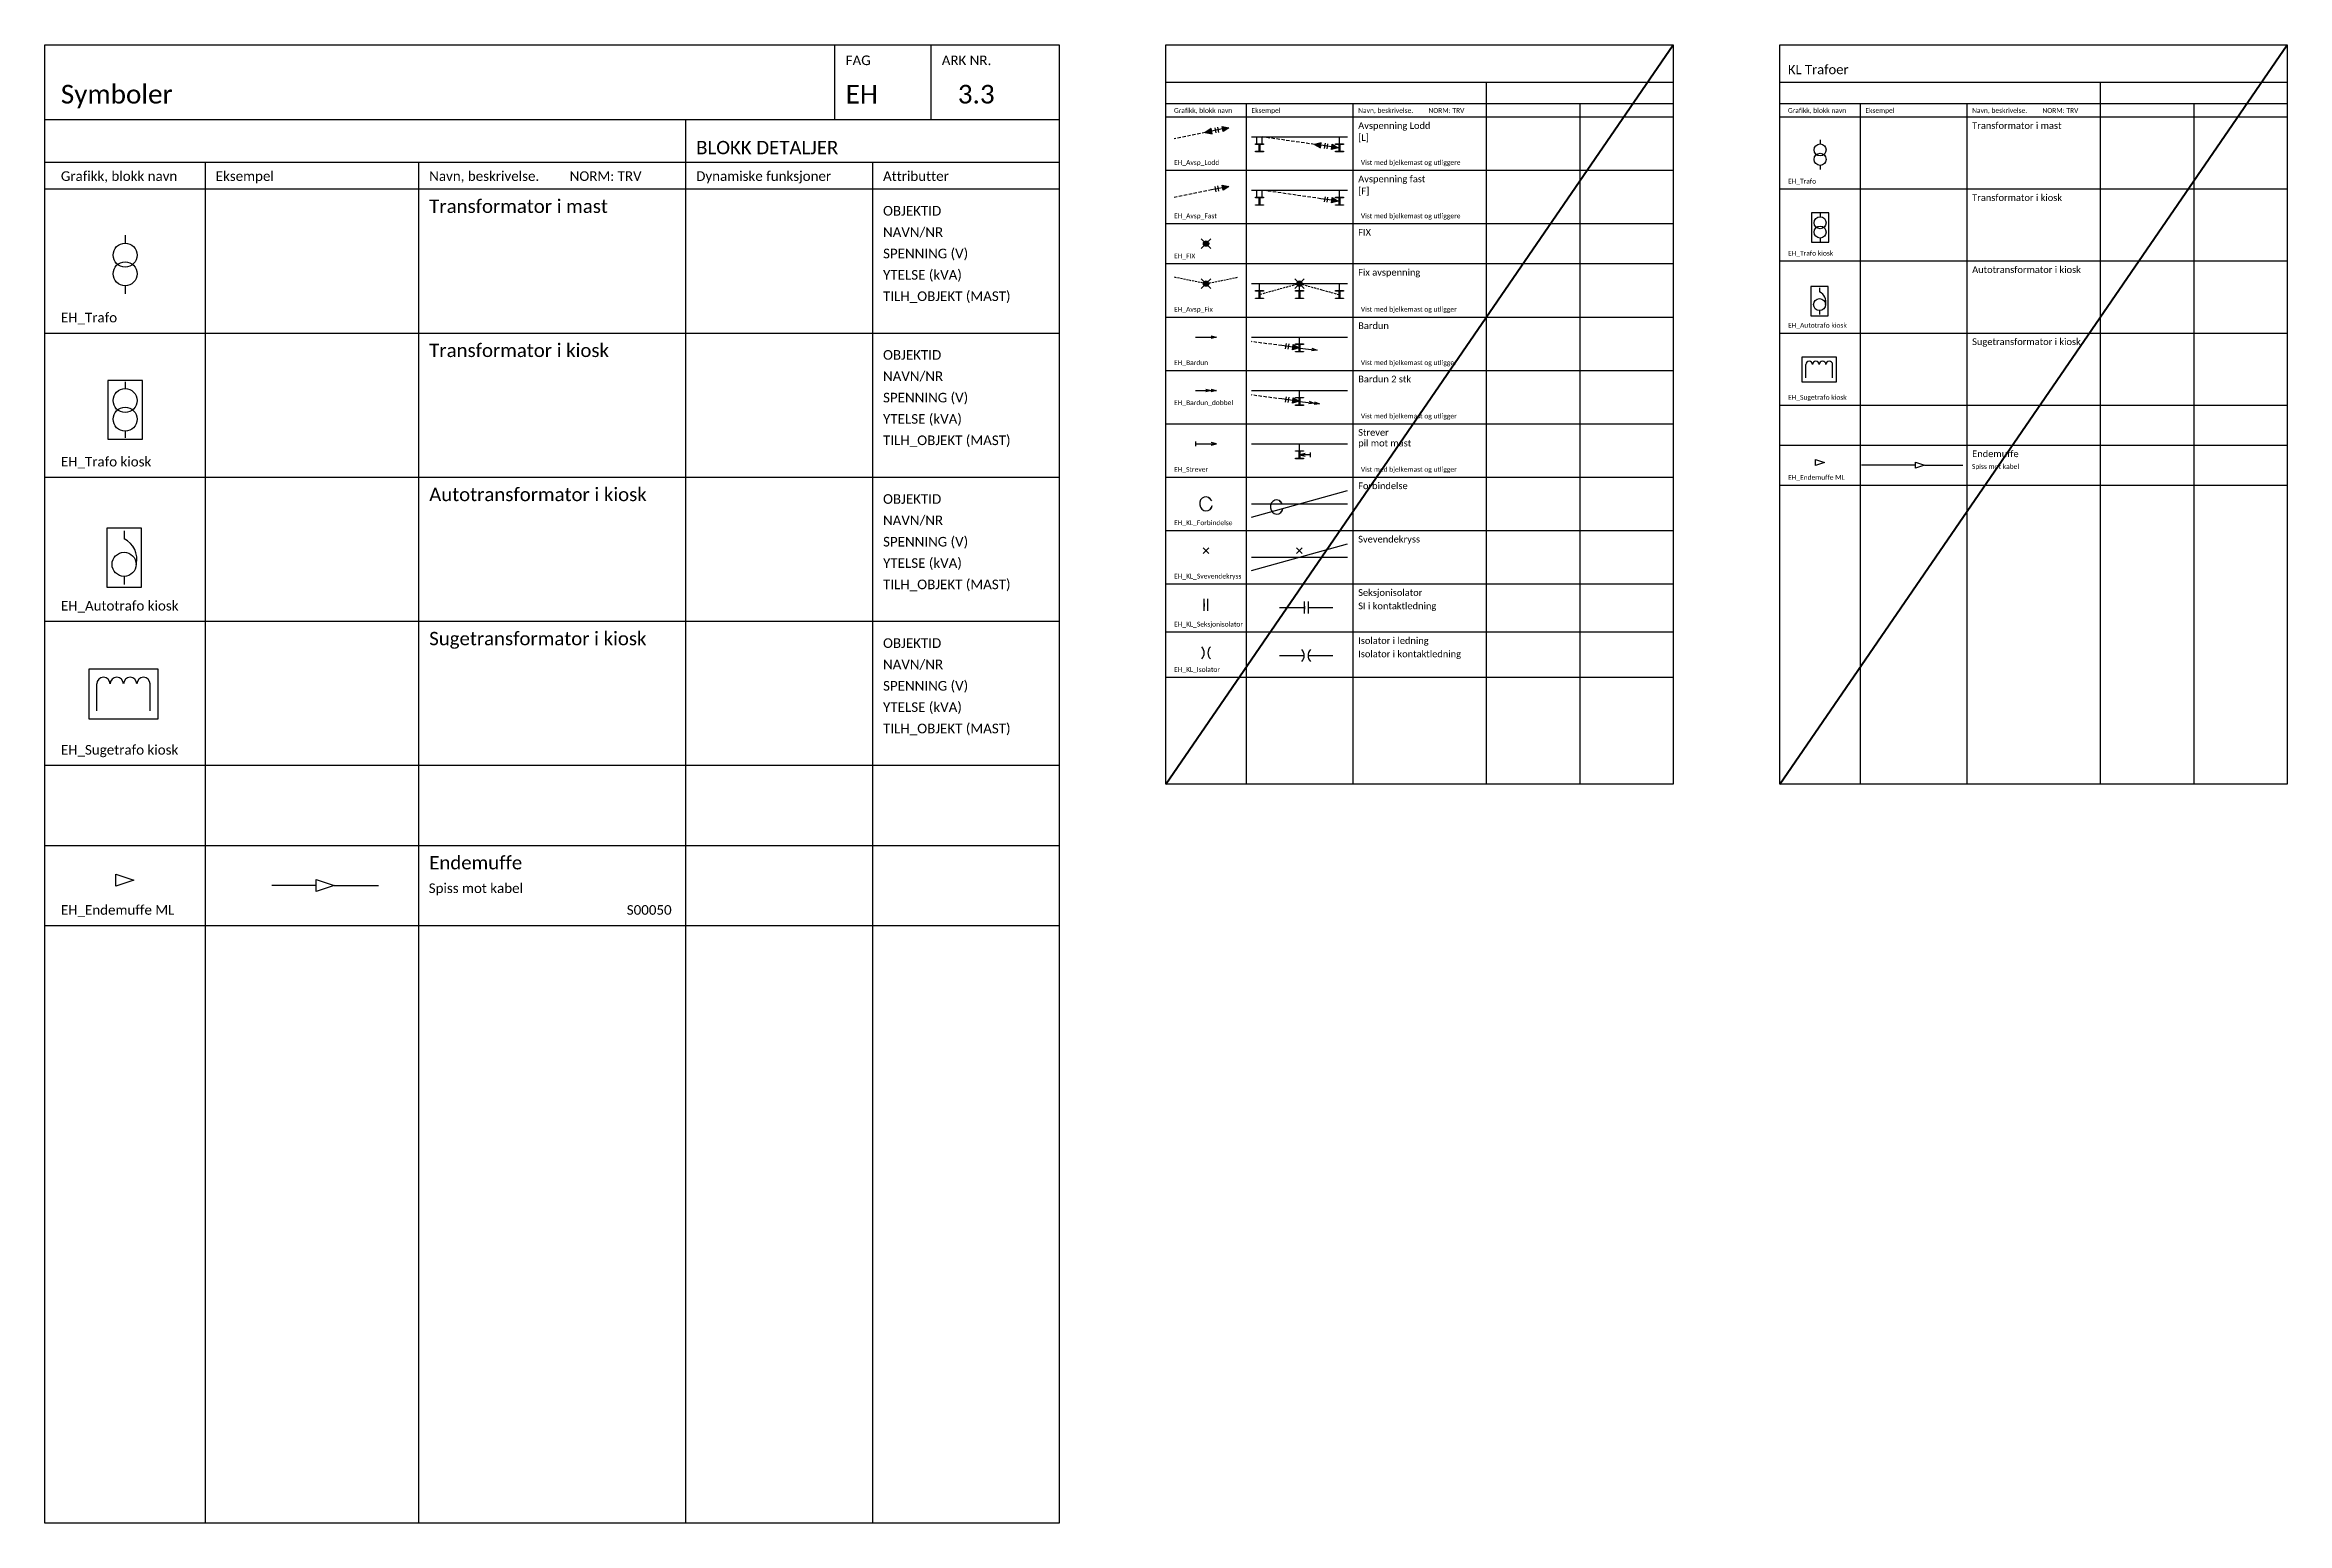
# Model space of a CAD drawing. Header units: metres. Extents: x -220 to 846, y -1228 to 277.
# Drawn here: x 420 to 840, y -614 to -337 of the extents above; entities that cross this region are included whole.
import ezdxf
from ezdxf.enums import TextEntityAlignment as Align

# ---------------------------------------------------------------- set-up
doc = ezdxf.new("R2010")
doc.units = ezdxf.units.M
doc.set_wipeout_variables(frame=1)
doc.linetypes.add('HIDDEN', pattern=[0.375, 0.25, -0.125])
doc.layers.add('-Wipeoutframe', color=7, linetype='Continuous', true_color=0xfefefe)
doc.layers.add('JBTEH_ATT_OBJEKTID', color=2, linetype='Continuous', lineweight=25)
for name, color, linetype in [('JBTEH_ATT_Tekst', 2, 'Continuous'), ('JBTEH_KL_Mast_staal', 2, 'Continuous'), ('JBTEH_KL_Utligger', 4, 'Continuous'), ('JBTEH_Komponenter', 4, 'Continuous'), ('JBTEH_KTL_Sort', 7, 'Continuous'), ('JBTEH_LED_Hoeyspenning_kabel', 4, 'KABEL2'), ('JBTEH_LED_Hoeyspenning_linje', 4, 'KABEL'), ('RAMME', 5, 'Continuous'), ('RAMME SYMBOLER', 4, 'Continuous'), ('RAMME TEKST', 7, 'Continuous')]:
    doc.layers.add(name, color=color, linetype=linetype)
doc.layers.add('JBTEH_KTL_Roed', color=7, linetype='Continuous', lineweight=40, true_color=0xfc0a1c)
doc.styles.add('Calibri', font='calibri.ttf')
doc.styles.add('ISO25', font='isocp.shx', dxfattribs={"width": 0.9, "height": 2.5})
doc.styles.get("Standard").update_dxf_attribs({"font": 'txt.shx'})
doc.linetypes.add('KABEL', pattern='A,0.3,-0.001,0.3,-0.001,0.3,-0.001,["x",Standard,S=0.25,R=0,X=0,Y=-0.08],-0.001', length=0.904)
doc.linetypes.add('KABEL2', pattern='A,0.3,-0.1,0.3,-0.1,0.3,-0.1,["x",Standard,S=0.25,R=0,X=0,Y=-0.08],-0.1', length=1.3)

# ---------------------------------------------------------------- blocks, each defined once
blk = doc.blocks.new('EH_Endemuffe ML')
for p, q in [((0, 1.125), (3.375, 0)), ((0, -1.125), (0, 1.125)), ((3.375, 0), (0, -1.125))]:
    blk.add_line(p, q)
blk = doc.blocks.new('EH_Trafo kiosk')
for p, q in [((0, 10.5), (0, 9.25)), ((0, 1.25), (0, 0))]:
    blk.add_line(p, q)
blk.add_lwpolyline([(-3.25, -0.25), (3.25, -0.25), (3.25, 10.75), (-3.25, 10.75)], close=True)
for centre in [(0, 7), (0, 3.5)]:
    blk.add_circle(centre, 2.25)
at = {"layer": 'JBTEH_ATT_OBJEKTID', "style": 'ISO25'}
blk.add_attdef('OBJEKTID', text='', height=2.5, dxfattribs=at).set_placement((0, 29.55), align=Align.MIDDLE)
at = {"layer": 'JBTEH_ATT_Tekst', "style": 'ISO25'}
for tag, p in [('NAVN/NR', (0, 25.55)), ('SPENNING', (0, 21.55)), ('YTELSE', (0, 17.55)), ('TILH_OBJEKT', (0, 13.55))]:
    blk.add_attdef(tag, text='', height=2.5, dxfattribs=at).set_placement(p, align=Align.MIDDLE)
blk = doc.blocks.new('EH_Trafo')
for p, q in [((0, 11), (0, 9.5)), ((0, 1.5), (0, 0))]:
    blk.add_line(p, q)
for centre in [(0, 7.25), (0, 3.75)]:
    blk.add_circle(centre, 2.25)
at = {"layer": 'JBTEH_ATT_OBJEKTID', "style": 'ISO25'}
blk.add_attdef('OBJEKTID', text='', height=2.5, dxfattribs=at).set_placement((0, 29.55), align=Align.MIDDLE)
at = {"layer": 'JBTEH_ATT_Tekst', "style": 'ISO25'}
for tag, p in [('NAVN/NR', (0, 25.55)), ('SPENNING', (0, 21.55)), ('YTELSE', (0, 17.55)), ('TILH_OBJEKT', (0, 13.55))]:
    blk.add_attdef(tag, text='', height=2.5, dxfattribs=at).set_placement(p, align=Align.MIDDLE)
blk = doc.blocks.new('EH_Autotrafo kiosk')
for p, q in [((0, 10), (0, 8.5)), ((0, 1.5), (0, 0))]:
    blk.add_line(p, q)
blk.add_lwpolyline([(-3.25, -0.5), (3.25, -0.5), (3.25, 10.5), (-3.25, 10.5)], close=True)
blk.add_circle((0, 3.75), 2.25)
blk.add_arc((-1.73, 4.77), 4.11, 345.6061, 65.0862)
at = {"layer": 'JBTEH_ATT_OBJEKTID', "style": 'ISO25'}
blk.add_attdef('OBJEKTID', text='', height=2.5, dxfattribs=at).set_placement((0, 29.55), align=Align.MIDDLE)
at = {"layer": 'JBTEH_ATT_Tekst', "style": 'ISO25'}
for tag, p in [('NAVN/NR', (0, 25.55)), ('SPENNING', (0, 21.55)), ('YTELSE', (0, 17.55)), ('TILH_OBJEKT', (0, 13.55))]:
    blk.add_attdef(tag, text='', height=2.5, dxfattribs=at).set_placement(p, align=Align.MIDDLE)
blk = doc.blocks.new('EH_Sugetrafo kiosk')
for p, q in [((-5, 1.5), (-5, 6.5)), ((5, 1.5), (5, 6.5))]:
    blk.add_line(p, q)
blk.add_lwpolyline([(-6.5, 0), (6.5, 0), (6.5, 9.25), (-6.5, 9.25)], close=True)
for centre in [(-3.75, 6.5), (-1.25, 6.5), (1.25, 6.5), (3.75, 6.5)]:
    blk.add_arc(centre, 1.25, 360, 180)
at = {"layer": 'JBTEH_ATT_OBJEKTID', "style": 'ISO25'}
blk.add_attdef('OBJEKTID', text='', height=2.5, dxfattribs=at).set_placement((0, 27.8), align=Align.MIDDLE)
at = {"layer": 'JBTEH_ATT_Tekst', "style": 'ISO25'}
for tag, p in [('SPENNING', (0, 19.8)), ('NAVN/NR', (0, 23.8)), ('YTELSE', (0, 15.8)), ('TILH_OBJEKT', (0, 11.8))]:
    blk.add_attdef(tag, text='', height=2.5, dxfattribs=at).set_placement(p, align=Align.MIDDLE)
blk = doc.blocks.new('*U100')
blk.add_line((0, 0), (7.875, 0))
blk.add_lwpolyline([(5.875, 0.5), (7.875, 0), (5.875, -0.5)])
blk = doc.blocks.new('*U95')
h = blk.add_hatch(color=4)
h.dxf.hatch_style = 1
h.paths.add_polyline_path([(14.29, 1.89), (13.89, 3.85), (11.73, 2.39)])
h = blk.add_hatch(color=4)
h.dxf.hatch_style = 1
h.paths.add_polyline_path([(18.38, 2.72), (17.98, 4.68), (20.55, 4.19)])
at = {"linetype": 'HIDDEN', "ltscale": 5}
blk.add_line((11.73, 2.39), (0, 0), dxfattribs=at)
at = {"color": 4}
for p, q in [((18.18, 3.7), (14.09, 2.87)), ((15.85, 2.21), (15.45, 4.17)), ((16.83, 2.41), (16.43, 4.37))]:
    blk.add_line(p, q, dxfattribs=at)
for points in [[(14.29, 1.89), (13.89, 3.85), (11.73, 2.39)], [(18.38, 2.72), (17.98, 4.68), (20.55, 4.19)]]:
    blk.add_lwpolyline(points, close=True, dxfattribs=at)
blk = doc.blocks.new('*U91')
h = blk.add_hatch(color=4)
h.dxf.hatch_style = 1
h.paths.add_polyline_path([(18.38, 2.72), (17.98, 4.68), (20.55, 4.19)])
at = {"linetype": 'HIDDEN', "ltscale": 5}
blk.add_line((14.09, 2.87), (0, 0), dxfattribs=at)
at = {"color": 4}
for p, q in [((18.18, 3.7), (14.09, 2.87)), ((15.85, 2.21), (15.45, 4.17)), ((16.83, 2.41), (16.43, 4.37))]:
    blk.add_line(p, q, dxfattribs=at)
blk.add_lwpolyline([(18.38, 2.72), (17.98, 4.68), (20.55, 4.19)], close=True, dxfattribs=at)
blk = doc.blocks.new('EH_KL_Forbinelse')
for points in [[(-0.24, 1.76, 0, 0.75, 0), (-1.25, 2.87, 0, 0, 0)], [(0, 0, 0, 0.75, 0), (-0.67, -1.34, 0, 0, 0)]]:
    blk.add_lwpolyline(points, format="xyseb")
blk.add_ellipse((-2.34, 0.57), major_axis=(-0.34, 2.63), ratio=0.899396, start_param=5.060386, end_param=10.660651)
blk = doc.blocks.new('*U104')
for p, q in [((0, 0.875), (0, -0.875)), ((0, 0), (7.875, 0)), ((7.875, 0), (5.875, 0.5)), ((5.875, -0.5), (7.875, 0))]:
    blk.add_line(p, q)
blk = doc.blocks.new('EH_FIX')
h = blk.add_hatch(color=256)
h.dxf.hatch_style = 1
edge = h.paths.add_edge_path()
edge.add_arc((0, 0), 1, 0, 360)
for p, q in [((1.77, 1.77), (-1.77, -1.77)), ((-1.77, 1.77), (1.77, -1.77))]:
    blk.add_line(p, q)
blk.add_circle((0, 0), 1)
blk = doc.blocks.new('EH_KL_Svevendekryss')
for p, q in [((-1.06, -1.06), (1.06, 1.06)), ((-1.06, 1.06), (1.06, -1.06))]:
    blk.add_line(p, q)
blk = doc.blocks.new('*U97')
h = blk.add_hatch(color=256)
h.dxf.hatch_style = 1
edge = h.paths.add_edge_path()
edge.add_arc((0, 0), 1, 0, 360)
at = {"linetype": 'HIDDEN', "ltscale": 3}
for q in [(-12, 2.44), (12, 2.44)]:
    blk.add_line((0, 0), q, dxfattribs=at)
for p, q in [((1.77, 1.77), (-1.77, -1.77)), ((-1.77, 1.77), (1.77, -1.77))]:
    blk.add_line(p, q)
blk.add_circle((0, 0), 1)
blk = doc.blocks.new('*U102')
blk.add_line((0, 0), (7.875, 0))
for points in [[(3.875, 0.5), (5.875, 0), (3.875, -0.5)], [(5.875, 0.5), (7.875, 0), (5.875, -0.5)]]:
    blk.add_lwpolyline(points)
blk = doc.blocks.new('*U96')
h = blk.add_hatch(color=4)
h.dxf.hatch_style = 1
h.paths.add_polyline_path([(21.84, -4.15), (22.12, -2.17), (19.59, -2.82)])
h = blk.add_hatch(color=4)
h.dxf.hatch_style = 1
h.paths.add_polyline_path([(25.97, -4.75), (26.25, -2.77), (28.5, -4.1)])
at = {"linetype": 'HIDDEN', "ltscale": 5}
blk.add_line((19.59, -2.82), (0, 0), dxfattribs=at)
at = {"color": 4}
for p, q in [((26.11, -3.76), (21.98, -3.16)), ((23.41, -4.38), (23.69, -2.4)), ((24.4, -4.52), (24.68, -2.54))]:
    blk.add_line(p, q, dxfattribs=at)
for points in [[(21.84, -4.15), (22.12, -2.17), (19.59, -2.82)], [(25.97, -4.75), (26.25, -2.77), (28.5, -4.1)]]:
    blk.add_lwpolyline(points, close=True, dxfattribs=at)
blk = doc.blocks.new('*U92')
h = blk.add_hatch(color=4)
h.dxf.hatch_style = 1
h.paths.add_polyline_path([(25.97, -4.75), (26.25, -2.77), (28.5, -4.1)])
at = {"linetype": 'HIDDEN', "ltscale": 5}
blk.add_line((21.98, -3.16), (0, 0), dxfattribs=at)
at = {"color": 4}
for p, q in [((26.11, -3.76), (21.98, -3.16)), ((23.41, -4.38), (23.69, -2.4)), ((24.4, -4.52), (24.68, -2.54))]:
    blk.add_line(p, q, dxfattribs=at)
blk.add_lwpolyline([(25.97, -4.75), (26.25, -2.77), (28.5, -4.1)], close=True, dxfattribs=at)
blk = doc.blocks.new('*U98')
h = blk.add_hatch(color=256)
h.dxf.hatch_style = 1
edge = h.paths.add_edge_path()
edge.add_arc((0, 0), 1, 0, 360)
at = {"linetype": 'HIDDEN', "ltscale": 3}
for q in [(-14.91, -4.1), (14.91, -4.1)]:
    blk.add_line((0, 0), q, dxfattribs=at)
for p, q in [((1.77, 1.77), (-1.77, -1.77)), ((-1.77, 1.77), (1.77, -1.77))]:
    blk.add_line(p, q)
blk.add_circle((0, 0), 1)
blk = doc.blocks.new('*U99')
blk.add_line((0, 0), (6.5, -0.86))
blk.add_lwpolyline([(4.58, -0.1), (6.5, -0.86), (4.45, -1.09)])
blk = doc.blocks.new('*U93')
h = blk.add_hatch(color=4)
h.dxf.hatch_style = 1
h.paths.add_polyline_path([(15.39, -3.05), (15.65, -1.07), (17.91, -2.37)])
at = {"linetype": 'HIDDEN', "ltscale": 5}
blk.add_line((11.38, -1.51), (0, 0), dxfattribs=at)
at = {"color": 4}
for p, q in [((15.52, -2.06), (11.38, -1.51)), ((12.82, -2.71), (13.08, -0.73)), ((13.81, -2.84), (14.08, -0.86))]:
    blk.add_line(p, q, dxfattribs=at)
blk.add_lwpolyline([(15.39, -3.05), (15.65, -1.07), (17.91, -2.37)], close=True, dxfattribs=at)
blk = doc.blocks.new('*U94')
h = blk.add_hatch(color=4)
h.dxf.hatch_style = 1
h.paths.add_polyline_path([(15.39, -3.04), (15.65, -1.05), (17.91, -2.36)])
at = {"linetype": 'HIDDEN', "ltscale": 5}
blk.add_line((11.38, -1.5), (0, 0), dxfattribs=at)
at = {"color": 4}
for p, q in [((15.52, -2.05), (11.38, -1.5)), ((12.82, -2.7), (13.08, -0.72)), ((13.81, -2.83), (14.08, -0.85))]:
    blk.add_line(p, q, dxfattribs=at)
blk.add_lwpolyline([(15.39, -3.04), (15.65, -1.05), (17.91, -2.36)], close=True, dxfattribs=at)
blk = doc.blocks.new('*U101')
blk.add_line((0, 0), (7.46, -0.97))
for points in [[(3.56, 0.04), (5.48, -0.71), (3.43, -0.95)], [(5.54, -0.22), (7.46, -0.97), (5.41, -1.21)]]:
    blk.add_lwpolyline(points)
blk = doc.blocks.new('*U103')
for p, q in [((0, 0.875), (0, -0.875)), ((0, 0), (4, 0)), ((4, 0), (2, 0.5)), ((2, -0.5), (4, 0))]:
    blk.add_line(p, q)
blk = doc.blocks.new('*U131')
blk.add_wipeout([(0.302, -0.6), (0.302, 0.6), (1.098, 0.6), (1.098, -0.6)]).dxf.layer = '-Wipeoutframe'
at = {"color": 7}
for p, q in [((0, 2.25), (0, -2.25)), ((1.4, 2.25), (1.4, -2.25))]:
    blk.add_line(p, q, dxfattribs=at)
at = {"layer": 'JBTEH_ATT_OBJEKTID', "style": 'ISO25'}
blk.add_attdef('OBJEKTID', text='', height=2.5, dxfattribs=at).set_placement((1.4, -6.25), align=Align.CENTER)
blk = doc.blocks.new('*U128')
blk.add_wipeout([(0.3, 0), (0.25, 0.6), (1.15, 0.6), (1.1, 0), (1.15, -0.6), (0.25, -0.6)]).dxf.layer = '-Wipeoutframe'
at = {"color": 7}
for centre, start, end in [((-3.2, 0), 315.32174, 44.67826), ((4.6, 0), 135.32174, 224.67826)]:
    blk.add_arc(centre, 3.2, start, end, dxfattribs=at)

msp = doc.modelspace()

# ---------------------------------------------------------------- hatches: boundary and pattern name
at = {"layer": 'JBTEH_KL_Mast_staal'}
h = msp.add_hatch(color=256, dxfattribs=at)
h.dxf.hatch_style = 1
edge = h.paths.add_edge_path()
edge.add_line((646.75, -356.95), (647.38, -356.95))
edge.add_arc((647.38, -356.87), 0.075, 270, 360)
edge.add_line((647.46, -356.88), (647.46, -355.72))
edge.add_arc((647.38, -355.73), 0.075, 0, 90)
edge.add_line((647.38, -355.65), (646.75, -355.65))
edge.add_line((646.75, -355.65), (646.75, -355.55))
edge.add_line((646.75, -355.55), (648.25, -355.55))
edge.add_line((648.25, -355.55), (648.25, -355.65))
edge.add_line((648.25, -355.65), (647.62, -355.65))
edge.add_arc((647.62, -355.73), 0.075, 90, 180)
edge.add_line((647.55, -355.72), (647.55, -356.88))
edge.add_arc((647.62, -356.87), 0.075, 180, 270)
edge.add_line((647.62, -356.95), (648.25, -356.95))
edge.add_line((648.25, -356.95), (648.25, -357.05))
edge.add_line((648.25, -357.05), (646.75, -357.05))
edge.add_line((646.75, -357.05), (646.75, -356.95))
h = msp.add_hatch(color=256, dxfattribs=at)
h.dxf.hatch_style = 1
edge = h.paths.add_edge_path()
edge.add_line((661.75, -356.95), (662.38, -356.95))
edge.add_arc((662.38, -356.87), 0.075, 270, 360)
edge.add_line((662.46, -356.88), (662.46, -355.72))
edge.add_arc((662.38, -355.73), 0.075, 0, 90)
edge.add_line((662.38, -355.65), (661.75, -355.65))
edge.add_line((661.75, -355.65), (661.75, -355.55))
edge.add_line((661.75, -355.55), (663.25, -355.55))
edge.add_line((663.25, -355.55), (663.25, -355.65))
edge.add_line((663.25, -355.65), (662.62, -355.65))
edge.add_arc((662.62, -355.72), 0.075, 90, 180)
edge.add_line((662.55, -355.72), (662.55, -356.88))
edge.add_arc((662.62, -356.88), 0.075, 180, 270)
edge.add_line((662.62, -356.95), (663.25, -356.95))
edge.add_line((663.25, -356.95), (663.25, -357.05))
edge.add_line((663.25, -357.05), (661.75, -357.05))
edge.add_line((661.75, -357.05), (661.75, -356.95))
h = msp.add_hatch(color=256, dxfattribs=at)
h.dxf.hatch_style = 1
edge = h.paths.add_edge_path()
edge.add_line((646.75, -366.95), (647.38, -366.95))
edge.add_arc((647.38, -366.87), 0.075, 270, 360)
edge.add_line((647.46, -366.88), (647.46, -365.72))
edge.add_arc((647.38, -365.73), 0.075, 0, 90)
edge.add_line((647.38, -365.65), (646.75, -365.65))
edge.add_line((646.75, -365.65), (646.75, -365.55))
edge.add_line((646.75, -365.55), (648.25, -365.55))
edge.add_line((648.25, -365.55), (648.25, -365.65))
edge.add_line((648.25, -365.65), (647.62, -365.65))
edge.add_arc((647.62, -365.73), 0.075, 90, 180)
edge.add_line((647.55, -365.72), (647.55, -366.88))
edge.add_arc((647.62, -366.87), 0.075, 180, 270)
edge.add_line((647.62, -366.95), (648.25, -366.95))
edge.add_line((648.25, -366.95), (648.25, -367.05))
edge.add_line((648.25, -367.05), (646.75, -367.05))
edge.add_line((646.75, -367.05), (646.75, -366.95))
h = msp.add_hatch(color=256, dxfattribs=at)
h.dxf.hatch_style = 1
edge = h.paths.add_edge_path()
edge.add_line((661.75, -366.95), (662.38, -366.95))
edge.add_arc((662.38, -366.87), 0.075, 270, 360)
edge.add_line((662.46, -366.88), (662.46, -365.72))
edge.add_arc((662.38, -365.73), 0.075, 0, 90)
edge.add_line((662.38, -365.65), (661.75, -365.65))
edge.add_line((661.75, -365.65), (661.75, -365.55))
edge.add_line((661.75, -365.55), (663.25, -365.55))
edge.add_line((663.25, -365.55), (663.25, -365.65))
edge.add_line((663.25, -365.65), (662.62, -365.65))
edge.add_arc((662.62, -365.72), 0.075, 90, 180)
edge.add_line((662.55, -365.72), (662.55, -366.88))
edge.add_arc((662.62, -366.88), 0.075, 180, 270)
edge.add_line((662.62, -366.95), (663.25, -366.95))
edge.add_line((663.25, -366.95), (663.25, -367.05))
edge.add_line((663.25, -367.05), (661.75, -367.05))
edge.add_line((661.75, -367.05), (661.75, -366.95))
h = msp.add_hatch(color=256, dxfattribs=at)
h.dxf.hatch_style = 1
edge = h.paths.add_edge_path()
edge.add_line((646.75, -384.45), (647.38, -384.45))
edge.add_arc((647.38, -384.38), 0.075, 270, 360)
edge.add_line((647.46, -384.38), (647.46, -383.22))
edge.add_arc((647.38, -383.22), 0.075, 360, 450)
edge.add_line((647.38, -383.15), (646.75, -383.15))
edge.add_line((646.75, -383.15), (646.75, -383.05))
edge.add_line((646.75, -383.05), (648.25, -383.05))
edge.add_line((648.25, -383.05), (648.25, -383.15))
edge.add_line((648.25, -383.15), (647.62, -383.15))
edge.add_arc((647.62, -383.22), 0.075, 90, 180)
edge.add_line((647.55, -383.22), (647.55, -384.38))
edge.add_arc((647.62, -384.38), 0.075, 180, 270)
edge.add_line((647.62, -384.45), (648.25, -384.45))
edge.add_line((648.25, -384.45), (648.25, -384.55))
edge.add_line((648.25, -384.55), (646.75, -384.55))
edge.add_line((646.75, -384.55), (646.75, -384.45))
h = msp.add_hatch(color=256, dxfattribs=at)
h.dxf.hatch_style = 1
edge = h.paths.add_edge_path()
edge.add_line((654.25, -384.45), (654.88, -384.45))
edge.add_arc((654.88, -384.37), 0.075, 270, 360)
edge.add_line((654.96, -384.38), (654.96, -383.22))
edge.add_arc((654.88, -383.23), 0.075, 0, 90)
edge.add_line((654.88, -383.15), (654.25, -383.15))
edge.add_line((654.25, -383.15), (654.25, -383.05))
edge.add_line((654.25, -383.05), (655.75, -383.05))
edge.add_line((655.75, -383.05), (655.75, -383.15))
edge.add_line((655.75, -383.15), (655.12, -383.15))
edge.add_arc((655.12, -383.22), 0.075, 90, 180)
edge.add_line((655.04, -383.22), (655.04, -384.38))
edge.add_arc((655.12, -384.38), 0.075, 180, 270)
edge.add_line((655.12, -384.45), (655.75, -384.45))
edge.add_line((655.75, -384.45), (655.75, -384.55))
edge.add_line((655.75, -384.55), (654.25, -384.55))
edge.add_line((654.25, -384.55), (654.25, -384.45))
h = msp.add_hatch(color=256, dxfattribs=at)
h.dxf.hatch_style = 1
edge = h.paths.add_edge_path()
edge.add_line((661.75, -384.45), (662.38, -384.45))
edge.add_arc((662.38, -384.38), 0.075, 270, 360)
edge.add_line((662.46, -384.38), (662.46, -383.22))
edge.add_arc((662.38, -383.22), 0.075, 360, 450)
edge.add_line((662.38, -383.15), (661.75, -383.15))
edge.add_line((661.75, -383.15), (661.75, -383.05))
edge.add_line((661.75, -383.05), (663.25, -383.05))
edge.add_line((663.25, -383.05), (663.25, -383.15))
edge.add_line((663.25, -383.15), (662.62, -383.15))
edge.add_arc((662.62, -383.22), 0.075, 90, 180)
edge.add_line((662.55, -383.22), (662.55, -384.38))
edge.add_arc((662.62, -384.38), 0.075, 180, 270)
edge.add_line((662.62, -384.45), (663.25, -384.45))
edge.add_line((663.25, -384.45), (663.25, -384.55))
edge.add_line((663.25, -384.55), (661.75, -384.55))
edge.add_line((661.75, -384.55), (661.75, -384.45))
h = msp.add_hatch(color=256, dxfattribs=at)
h.dxf.hatch_style = 1
edge = h.paths.add_edge_path()
edge.add_line((654.25, -394.45), (654.88, -394.45))
edge.add_arc((654.88, -394.37), 0.075, 270, 360)
edge.add_line((654.96, -394.38), (654.96, -393.22))
edge.add_arc((654.88, -393.23), 0.075, 0, 90)
edge.add_line((654.88, -393.15), (654.25, -393.15))
edge.add_line((654.25, -393.15), (654.25, -393.05))
edge.add_line((654.25, -393.05), (655.75, -393.05))
edge.add_line((655.75, -393.05), (655.75, -393.15))
edge.add_line((655.75, -393.15), (655.12, -393.15))
edge.add_arc((655.12, -393.22), 0.075, 90, 180)
edge.add_line((655.04, -393.22), (655.04, -394.38))
edge.add_arc((655.12, -394.38), 0.075, 180, 270)
edge.add_line((655.12, -394.45), (655.75, -394.45))
edge.add_line((655.75, -394.45), (655.75, -394.55))
edge.add_line((655.75, -394.55), (654.25, -394.55))
edge.add_line((654.25, -394.55), (654.25, -394.45))
h = msp.add_hatch(color=256, dxfattribs=at)
h.dxf.hatch_style = 1
edge = h.paths.add_edge_path()
edge.add_line((654.25, -404.45), (654.88, -404.45))
edge.add_arc((654.88, -404.37), 0.075, 270, 360)
edge.add_line((654.96, -404.38), (654.96, -403.22))
edge.add_arc((654.88, -403.23), 0.075, 0, 90)
edge.add_line((654.88, -403.15), (654.25, -403.15))
edge.add_line((654.25, -403.15), (654.25, -403.05))
edge.add_line((654.25, -403.05), (655.75, -403.05))
edge.add_line((655.75, -403.05), (655.75, -403.15))
edge.add_line((655.75, -403.15), (655.12, -403.15))
edge.add_arc((655.12, -403.22), 0.075, 90, 180)
edge.add_line((655.04, -403.22), (655.04, -404.38))
edge.add_arc((655.12, -404.38), 0.075, 180, 270)
edge.add_line((655.12, -404.45), (655.75, -404.45))
edge.add_line((655.75, -404.45), (655.75, -404.55))
edge.add_line((655.75, -404.55), (654.25, -404.55))
edge.add_line((654.25, -404.55), (654.25, -404.45))
h = msp.add_hatch(color=256, dxfattribs=at)
h.dxf.hatch_style = 1
edge = h.paths.add_edge_path()
edge.add_line((654.25, -414.45), (654.88, -414.45))
edge.add_arc((654.88, -414.38), 0.075, 270, 360)
edge.add_line((654.96, -414.38), (654.96, -413.22))
edge.add_arc((654.88, -413.22), 0.075, 360, 450)
edge.add_line((654.88, -413.15), (654.25, -413.15))
edge.add_line((654.25, -413.15), (654.25, -413.05))
edge.add_line((654.25, -413.05), (655.75, -413.05))
edge.add_line((655.75, -413.05), (655.75, -413.15))
edge.add_line((655.75, -413.15), (655.12, -413.15))
edge.add_arc((655.12, -413.22), 0.075, 90, 180)
edge.add_line((655.04, -413.22), (655.04, -414.38))
edge.add_arc((655.12, -414.38), 0.075, 180, 270)
edge.add_line((655.12, -414.45), (655.75, -414.45))
edge.add_line((655.75, -414.45), (655.75, -414.55))
edge.add_line((655.75, -414.55), (654.25, -414.55))
edge.add_line((654.25, -414.55), (654.25, -414.45))

# ---------------------------------------------------------------- linework, layer by layer
at = {"color": 8}
for p, q in [((690, -344.5), (690, -434.5)), ((805, -344.5), (805, -434.5)), ((540, -352), (540, -532))]:
    msp.add_line(p, q, dxfattribs=at)
for p, q in [((646, -354.25), (664, -354.25)), ((646, -364.25), (664, -364.25)), ((646, -381.75), (664, -381.75)), ((646, -391.75), (664, -391.75)), ((646, -401.75), (664, -401.75)), ((646, -411.75), (664, -411.75)), ((646, -425.5), (664, -420.5)), ((646, -423), (664, -423)), ((646, -435.5), (664, -430.5)), ((646, -433), (664, -433))]:
    msp.add_line(p, q)
at = {"layer": 'JBTEH_KL_Mast_staal'}
for points in [[(646.75, -356.95), (647.38, -356.95, 0.414214), (647.46, -356.88), (647.46, -355.72, 0.414214), (647.38, -355.65), (646.75, -355.65), (646.75, -355.55), (648.25, -355.55), (648.25, -355.65), (647.62, -355.65, 0.414214), (647.55, -355.72), (647.55, -356.88, 0.414214), (647.62, -356.95), (648.25, -356.95), (648.25, -357.05), (646.75, -357.05)], [(661.75, -356.95), (662.38, -356.95, 0.414214), (662.46, -356.88), (662.46, -355.72, 0.414214), (662.38, -355.65), (661.75, -355.65), (661.75, -355.55), (663.25, -355.55), (663.25, -355.65), (662.62, -355.65, 0.414214), (662.55, -355.72), (662.55, -356.88, 0.414214), (662.62, -356.95), (663.25, -356.95), (663.25, -357.05), (661.75, -357.05)], [(646.75, -366.95), (647.38, -366.95, 0.414214), (647.46, -366.88), (647.46, -365.72, 0.414214), (647.38, -365.65), (646.75, -365.65), (646.75, -365.55), (648.25, -365.55), (648.25, -365.65), (647.62, -365.65, 0.414214), (647.55, -365.72), (647.55, -366.88, 0.414214), (647.62, -366.95), (648.25, -366.95), (648.25, -367.05), (646.75, -367.05)], [(661.75, -366.95), (662.38, -366.95, 0.414214), (662.46, -366.88), (662.46, -365.72, 0.414214), (662.38, -365.65), (661.75, -365.65), (661.75, -365.55), (663.25, -365.55), (663.25, -365.65), (662.62, -365.65, 0.414214), (662.55, -365.72), (662.55, -366.88, 0.414214), (662.62, -366.95), (663.25, -366.95), (663.25, -367.05), (661.75, -367.05)], [(646.75, -384.45), (647.38, -384.45, 0.414214), (647.46, -384.38), (647.46, -383.22, 0.414214), (647.38, -383.15), (646.75, -383.15), (646.75, -383.05), (648.25, -383.05), (648.25, -383.15), (647.62, -383.15, 0.414214), (647.55, -383.22), (647.55, -384.38, 0.414214), (647.62, -384.45), (648.25, -384.45), (648.25, -384.55), (646.75, -384.55)], [(654.25, -384.45), (654.88, -384.45, 0.414214), (654.96, -384.38), (654.96, -383.22, 0.414214), (654.88, -383.15), (654.25, -383.15), (654.25, -383.05), (655.75, -383.05), (655.75, -383.15), (655.12, -383.15, 0.414214), (655.04, -383.22), (655.04, -384.38, 0.414214), (655.12, -384.45), (655.75, -384.45), (655.75, -384.55), (654.25, -384.55)], [(661.75, -384.45), (662.38, -384.45, 0.414214), (662.46, -384.38), (662.46, -383.22, 0.414214), (662.38, -383.15), (661.75, -383.15), (661.75, -383.05), (663.25, -383.05), (663.25, -383.15), (662.62, -383.15, 0.414214), (662.55, -383.22), (662.55, -384.38, 0.414214), (662.62, -384.45), (663.25, -384.45), (663.25, -384.55), (661.75, -384.55)], [(654.25, -394.45), (654.88, -394.45, 0.414214), (654.96, -394.38), (654.96, -393.22, 0.414214), (654.88, -393.15), (654.25, -393.15), (654.25, -393.05), (655.75, -393.05), (655.75, -393.15), (655.12, -393.15, 0.414214), (655.04, -393.22), (655.04, -394.38, 0.414214), (655.12, -394.45), (655.75, -394.45), (655.75, -394.55), (654.25, -394.55)], [(654.25, -404.45), (654.88, -404.45, 0.414214), (654.96, -404.38), (654.96, -403.22, 0.414214), (654.88, -403.15), (654.25, -403.15), (654.25, -403.05), (655.75, -403.05), (655.75, -403.15), (655.12, -403.15, 0.414214), (655.04, -403.22), (655.04, -404.38, 0.414214), (655.12, -404.45), (655.75, -404.45), (655.75, -404.55), (654.25, -404.55)], [(654.25, -414.45), (654.88, -414.45, 0.414214), (654.96, -414.38), (654.96, -413.22, 0.414214), (654.88, -413.15), (654.25, -413.15), (654.25, -413.05), (655.75, -413.05), (655.75, -413.15), (655.12, -413.15, 0.414214), (655.04, -413.22), (655.04, -414.38, 0.414214), (655.12, -414.45), (655.75, -414.45), (655.75, -414.55), (654.25, -414.55)]]:
    msp.add_lwpolyline(points, format="xyb", close=True, dxfattribs=at)
at = {"layer": 'JBTEH_KL_Utligger'}
for p, q in [((647, -355.55), (647, -354.25)), ((648, -355.55), (648, -354.25)), ((662.5, -355.55), (662.5, -354.25)), ((647, -365.55), (647, -364.25)), ((648, -365.55), (648, -364.25)), ((662.5, -365.55), (662.5, -364.25)), ((647.5, -383.05), (647.5, -381.75)), ((655, -383.05), (655, -381.75)), ((662.5, -383.05), (662.5, -381.75)), ((655, -393.05), (655, -391.75)), ((655, -403.05), (655, -401.75)), ((655, -413.05), (655, -411.75))]:
    msp.add_line(p, q, dxfattribs=at)
at = {"layer": 'JBTEH_KTL_Roed'}
msp.add_line((745, -475.5), (840, -337), dxfattribs=at)
at = {"layer": 'JBTEH_KTL_Sort'}
for p, q in [((651.25, -442.45), (655.9, -442.45)), ((656.6, -442.45), (661.25, -442.45)), ((651.25, -451.45), (655.9, -451.45)), ((656.6, -451.45), (661.25, -451.45))]:
    msp.add_line(p, q, dxfattribs=at)
at = {"layer": 'JBTEH_LED_Hoeyspenning_kabel', "ltscale": 5}
for p, q in [((772.09, -415.75), (779.25, -415.75)), ((474.19, -494.5), (482.5, -494.5))]:
    msp.add_line(p, q, dxfattribs=at)
at = {"layer": 'JBTEH_LED_Hoeyspenning_linje', "ltscale": 5}
for p, q in [((770.41, -415.75), (760.25, -415.75)), ((470.81, -494.5), (462.5, -494.5))]:
    msp.add_line(p, q, dxfattribs=at)
at = {"layer": 'RAMME'}
for p, q in [((630, -344), (725, -344)), ((745, -344), (840, -344)), ((420, -351), (610, -351))]:
    msp.add_line(p, q, dxfattribs=at)
for points in [[(610, -614), (420, -614), (420, -337), (610, -337)], [(725, -475.5), (630, -475.5), (630, -337), (725, -337)], [(840, -475.5), (745, -475.5), (745, -337), (840, -337)]]:
    msp.add_lwpolyline(points, close=True, dxfattribs=at)
at = {"layer": 'RAMME SYMBOLER'}
for p, q in [((568, -351), (568, -337)), ((586, -351), (586, -337)), ((690, -344), (690, -475.5)), ((805, -344), (805, -475.5)), ((630, -348), (725, -348)), ((645, -348), (645, -475.5)), ((665, -348), (665, -475.5)), ((707.5, -348), (707.5, -475.5)), ((745, -348), (840, -348)), ((760, -348), (760, -475.5)), ((780, -348), (780, -475.5)), ((822.5, -348), (822.5, -475.5)), ((540, -351), (540, -614)), ((630, -350.5), (725, -350.5)), ((745, -350.5), (840, -350.5)), ((420, -359), (610, -359)), ((450, -359), (450, -614)), ((490, -359), (490, -614)), ((575, -359), (575, -614)), ((630, -360.5), (725, -360.5)), ((420, -364), (610, -364)), ((745, -364), (840, -364)), ((630, -370.5), (725, -370.5)), ((745, -377.5), (840, -377.5)), ((630, -378), (725, -378)), ((630, -388), (725, -388)), ((420, -391), (610, -391)), ((745, -391), (840, -391)), ((630, -398), (725, -398)), ((745, -404.5), (840, -404.5)), ((630, -408), (725, -408)), ((745, -412), (840, -412)), ((420, -418), (610, -418)), ((630, -418), (725, -418)), ((745, -419.5), (840, -419.5)), ((630, -428), (725, -428)), ((630, -438), (725, -438)), ((420, -445), (610, -445)), ((630, -447), (725, -447)), ((630, -455.5), (725, -455.5)), ((420, -472), (610, -472)), ((420, -487), (610, -487)), ((420, -502), (610, -502))]:
    msp.add_line(p, q, dxfattribs=at)

# ---------------------------------------------------------------- block references
at = {"layer": 'JBTEH_Komponenter', "xscale": 0.5, "yscale": 0.5, "zscale": 0.5}
for name, p in [('*U95', (631.5, -354.62)), ('*U96', (648, -354.25)), ('EH_Trafo', (752.52, -360.33)), ('*U91', (631.5, -365.62)), ('*U92', (648, -364.25)), ('EH_Trafo kiosk', (752.52, -373.83)), ('EH_FIX', (637.5, -374.25)), ('*U97', (637.5, -381.75)), ('*U98', (655, -381.75)), ('EH_Autotrafo kiosk', (752.42, -387.55)), ('*U100', (635.53, -391.75)), ('*U93', (646, -392.61)), ('*U99', (655.04, -393.81)), ('EH_Sugetrafo kiosk', (752.36, -400.13)), ('*U102', (635.53, -401.75)), ('*U94', (646, -402.61)), ('*U101', (655.04, -403.81)), ('*U104', (635.53, -411.75)), ('EH_Endemuffe ML', (751.66, -415.25)), ('EH_Endemuffe ML', (770.41, -415.75)), ('EH_KL_Forbinelse', (638.67, -423.29)), ('EH_KL_Forbinelse', (651.9, -423.88)), ('EH_KL_Svevendekryss', (637.5, -431.75)), ('EH_KL_Svevendekryss', (655, -431.75))]:
    msp.add_blockref(name, p, dxfattribs=at)
at = {"layer": 'JBTEH_Komponenter'}
for name, p in [('EH_Trafo', (435.04, -383.65)), ('EH_Trafo kiosk', (435.04, -410.65)), ('EH_Autotrafo kiosk', (434.84, -438.09)), ('EH_Sugetrafo kiosk', (434.73, -463.26)), ('EH_Endemuffe ML', (433.31, -493.5)), ('EH_Endemuffe ML', (470.81, -494.5))]:
    msp.add_blockref(name, p, dxfattribs=at)
at = {"layer": 'JBTEH_Komponenter', "xscale": 0.5, "yscale": 0.5, "zscale": 0.5, "rotation": 180}
msp.add_blockref('*U103', (657.05, -413.8), dxfattribs=at)

# ---------------------------------------------------------------- texts
at = {"layer": 'RAMME TEKST', "linetype": 'ByBlock', "style": 'Calibri'}
for s, height, p in [('FAG', 1.8, (570, -340.8)), ('ARK NR.', 1.8, (588, -340.8)), ('Symboler', 3.5, (423, -348)), ('KL Trafoer', 1.75, (746.5, -342.5)), ('EH', 3.5, (570, -348)), ('3.3', 3.5, (591, -348)), ('Grafikk, blokk navn', 0.9, (631.5, -349.75)), ('Eksempel', 0.9, (646, -349.75)), ('Avspenning Lodd', 1.25, (666, -352.75)), ('Navn, beskrivelse.         NORM: TRV', 0.9, (666, -349.75)), ('Grafikk, blokk navn', 0.9, (746.5, -349.75)), ('Eksempel', 0.9, (761, -349.75)), ('Transformator i mast', 1.25, (781, -352.75)), ('Navn, beskrivelse.         NORM: TRV', 0.9, (781, -349.75)), ('BLOKK DETALJER', 2.5, (542, -357.5)), ('[L]', 1.25, (666, -355)), ('Grafikk, blokk navn', 1.8, (423, -362.5)), ('Eksempel', 1.8, (452, -362.5)), ('Navn, beskrivelse.         NORM: TRV', 1.8, (492, -362.5)), ('Dynamiske funksjoner', 1.8, (542, -362.5)), ('Attributter', 1.8, (577, -362.5)), ('EH_Avsp_Lodd', 0.9, (631.5, -359.5)), ('Vist med bjelkemast og utliggere', 0.9, (666.5, -359.5)), ('Avspenning fast', 1.25, (666, -362.75)), ('[F]', 1.25, (666, -365)), ('EH_Trafo', 0.9, (746.5, -363)), ('Transformator i kiosk', 1.25, (781, -366.25)), ('Transformator i mast', 2.5, (492, -368.5)), ('EH_Avsp_Fast', 0.9, (631.5, -369.5)), ('Vist med bjelkemast og utliggere', 0.9, (666.5, -369.5)), ('FIX', 1.25, (666, -372.75)), ('EH_FIX', 0.9, (631.5, -377)), ('EH_Trafo kiosk', 0.9, (746.5, -376.5)), ('Fix avspenning', 1.25, (666, -380.25)), ('Autotransformator i kiosk', 1.25, (781, -379.75)), ('EH_Avsp_Fix', 0.9, (631.5, -387)), ('Vist med bjelkemast og utligger', 0.9, (666.5, -387)), ('EH_Trafo', 1.8, (423, -389)), ('Bardun', 1.25, (666, -390.25)), ('EH_Autotrafo kiosk', 0.9, (746.5, -390)), ('Transformator i kiosk', 2.5, (492, -395.5)), ('Sugetransformator i kiosk', 1.25, (781, -393.25)), ('EH_Bardun', 0.9, (631.5, -397)), ('Bardun 2 stk', 1.25, (666, -400.25)), ('Vist med bjelkemast og utligger', 0.9, (666.5, -397)), ('EH_Sugetrafo kiosk', 0.9, (746.5, -403.5)), ('EH_Bardun_dobbel', 0.9, (631.5, -404.5)), ('Vist med bjelkemast og utligger', 0.9, (666.5, -407)), ('Strever', 1.25, (666, -410.25)), ('pil mot mast', 1.25, (666, -412.25)), ('EH_Trafo kiosk', 1.8, (423, -416)), ('Autotransformator i kiosk', 2.5, (492, -422.5)), ('EH_Strever', 0.9, (631.5, -417)), ('Forbindelse', 1.25, (666, -420.25)), ('Vist med bjelkemast og utligger', 0.9, (666.5, -417)), ('EH_Endemuffe ML', 0.9, (746.5, -418.5)), ('EH_KL_Forbindelse', 0.9, (631.5, -427)), ('Svevendekryss', 1.25, (666, -430.25)), ('EH_KL_Svevendekryss', 0.9, (631.5, -437)), ('EH_Autotrafo kiosk', 1.8, (423, -443)), ('EH_KL_Seksjonisolator', 0.9, (631.5, -446)), ('Sugetransformator i kiosk', 2.5, (492, -449.5)), ('EH_KL_Isolator', 0.9, (631.5, -454.5)), ('EH_Sugetrafo kiosk', 1.8, (423, -470)), ('EH_Endemuffe ML', 1.8, (423, -500)), ('S00050', 1.8, (529, -500))]:
    msp.add_text(s, height=height, dxfattribs=at).set_placement(p)
at = {"layer": 'RAMME TEKST', "style": 'Calibri'}
for s, height, p in [('OBJEKTID', 1.8, (577, -369)), ('NAVN/NR', 1.8, (577, -373)), ('SPENNING (V)', 1.8, (577, -377)), ('YTELSE (kVA)', 1.8, (577, -381)), ('TILH_OBJEKT (MAST)', 1.8, (577, -385)), ('OBJEKTID', 1.8, (577, -396)), ('NAVN/NR', 1.8, (577, -400)), ('SPENNING (V)', 1.8, (577, -404)), ('YTELSE (kVA)', 1.8, (577, -408)), ('TILH_OBJEKT (MAST)', 1.8, (577, -412)), ('Spiss mot kabel', 0.9, (780.95, -416.46)), ('OBJEKTID', 1.8, (577, -423)), ('NAVN/NR', 1.8, (577, -427)), ('SPENNING (V)', 1.8, (577, -431)), ('YTELSE (kVA)', 1.8, (577, -435)), ('TILH_OBJEKT (MAST)', 1.8, (577, -439)), ('OBJEKTID', 1.8, (577, -450)), ('NAVN/NR', 1.8, (577, -454)), ('SPENNING (V)', 1.8, (577, -458)), ('YTELSE (kVA)', 1.8, (577, -462)), ('TILH_OBJEKT (MAST)', 1.8, (577, -466)), ('Spiss mot kabel', 1.8, (491.9, -495.93))]:
    msp.add_text(s, height=height, dxfattribs=at).set_placement(p)
at = {"layer": 'RAMME TEKST', "linetype": 'ByBlock', "attachment_point": 1, "style": 'Calibri'}
for s, insert, char_height in [('Endemuffe', (781, -413), 1.25), ('Seksjonisolator', (666, -439), 1.25), ('SI i kontaktledning', (666, -441.5), 1.25), ('Isolator i ledning', (666, -448), 1.25), ('Isolator i kontaktledning', (666, -450.5), 1.25), ('Endemuffe', (492, -489), 2.5)]:
    msp.add_mtext_dynamic_manual_height_columns(s, width=46, gutter_width=6.5, heights=[0], dxfattribs=dict(at, insert=insert, char_height=char_height))

# ---------------------------------------------------------------- next in the draw order: block references
at = {"layer": 'JBTEH_Komponenter', "xscale": 0.5, "yscale": 0.5, "zscale": 0.5}
for name, p in [('*U131', (637.09, -441.95)), ('*U131', (655.9, -442.45)), ('*U128', (637.15, -450.95)), ('*U128', (655.9, -451.45))]:
    msp.add_blockref(name, p, dxfattribs=at)

# ---------------------------------------------------------------- next in the draw order: linework, layer by layer
at = {"layer": 'JBTEH_KTL_Roed'}
msp.add_line((630, -475.5), (725, -337), dxfattribs=at)

doc.saveas('drawing.dxf')
